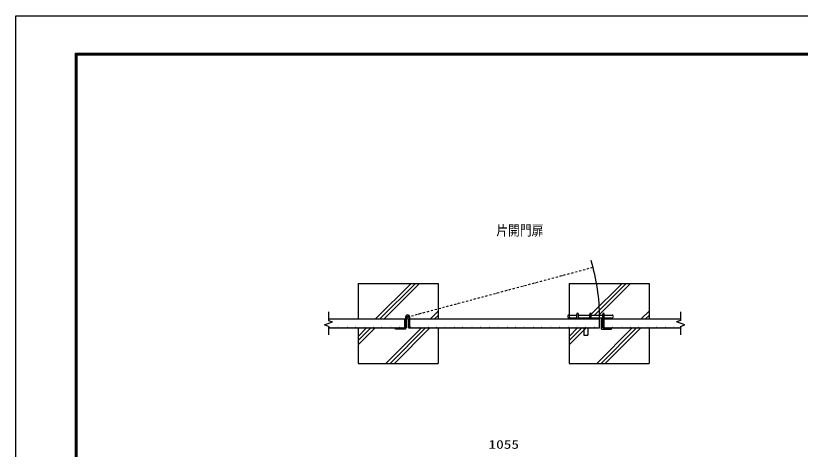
# Model space of a CAD drawing. Units: millimetres, scale not verified. Extents: x -4455 to 4455, y -3150 to 3150.
# Drawn here: x -4455 to -530, y 982 to 3150 of the extents above; entities that cross this region are included whole.
import ezdxf
from ezdxf.enums import TextEntityAlignment as Align

# ---------------------------------------------------------------- set-up
doc = ezdxf.new("R2010")
doc.units = ezdxf.units.MM
doc.header["$LTSCALE"] = 20
doc.linetypes.add('USER1', pattern=[0.26, 0.01, -0.25])
doc.linetypes.add('USER2', pattern=[1.01, 0.5, -0.25, 0.01, -0.25])
for name, color, linetype, lineweight in [('0-0_1', 7, 'Continuous', 25), ('0-3_EXTCNT-L', 1, 'Continuous', 25), ('0-6_WAKU', 7, 'Continuous', 25)]:
    doc.layers.add(name, color=color, linetype=linetype, lineweight=lineweight)
doc.styles.add('ＭＳ ゴシック', font='')
doc.styles.get('ＭＳ ゴシック').set_extended_font_data('MS Gothic')

msp = doc.modelspace()

# ---------------------------------------------------------------- linework, layer by layer
at = {"layer": '0-0_1', "color": 4, "linetype": 'USER2'}
msp.add_line((-2494.41, 1643.7), (-1567.07, 1892.18), dxfattribs=at)
at = {"layer": '0-0_1'}
for p, q in [((-2741.91, 1811.2), (-2341.91, 1811.2)), ((-2741.91, 1811.2), (-2741.91, 1633.7)), ((-2341.91, 1811.2), (-2341.91, 1633.7)), ((-1686.91, 1811.2), (-1286.91, 1811.2)), ((-1686.91, 1811.2), (-1686.91, 1633.7)), ((-1286.91, 1811.2), (-1286.91, 1633.7)), ((-1687.42, 1652.7), (-1648.41, 1652.7)), ((-1648.41, 1633.7), (-1648.41, 1657.93)), ((-1640.41, 1633.7), (-1640.41, 1657.93)), ((-1640.41, 1652.7), (-1583.41, 1652.7)), ((-1583.41, 1633.7), (-1583.41, 1657.93)), ((-1575.41, 1633.7), (-1575.41, 1657.93)), ((-1575.41, 1652.7), (-1518.41, 1652.7)), ((-1518.41, 1633.7), (-1518.41, 1657.93)), ((-1510.41, 1588.7), (-1510.41, 1657.93)), ((-1510.41, 1652.7), (-1471.39, 1652.7)), ((-2889.63, 1633.7), (-2510.41, 1633.7)), ((-2510.41, 1633.7), (-2510.41, 1588.7)), ((-2504.41, 1632.7), (-2510.41, 1632.7)), ((-2504.41, 1643.7), (-2504.41, 1582.71)), ((-2499.41, 1643.7), (-2499.41, 1588.7)), ((-2489.41, 1635.05), (-2489.41, 1588.7)), ((-2484.41, 1643.7), (-2484.41, 1588.7)), ((-2484.41, 1633.7), (-1534.41, 1633.7)), ((-1687.42, 1639.71), (-1648.41, 1639.71)), ((-1640.41, 1639.71), (-1583.41, 1639.71)), ((-1575.41, 1639.71), (-1518.41, 1639.71)), ((-1534.41, 1588.7), (-1534.41, 1633.7)), ((-1524.41, 1633.7), (-1518.41, 1633.7)), ((-1524.41, 1582.72), (-1524.41, 1633.7)), ((-1518.41, 1588.7), (-1518.41, 1633.7)), ((-1510.41, 1639.7), (-1471.19, 1639.71)), ((-1510.41, 1633.7), (-1129.19, 1633.7)), ((-2889.63, 1588.7), (-2510.41, 1588.7)), ((-2741.91, 1588.7), (-2741.91, 1411.2)), ((-2499.41, 1588.7), (-2504.41, 1588.7)), ((-2489.41, 1588.7), (-1534.41, 1588.7)), ((-2341.91, 1588.71), (-2341.91, 1411.21)), ((-1686.91, 1588.7), (-1686.91, 1411.2)), ((-1613.05, 1588.7), (-1613.05, 1553.19)), ((-1593.05, 1588.7), (-1593.05, 1553.19)), ((-1524.41, 1582.72), (-1474.41, 1582.72)), ((-1518.41, 1588.7), (-1129.19, 1588.7)), ((-1474.41, 1582.72), (-1474.41, 1588.7)), ((-1286.91, 1588.71), (-1286.91, 1411.21)), ((-1613.05, 1553.19), (-1593.05, 1553.19)), ((-2741.91, 1411.2), (-2341.91, 1411.2)), ((-1686.91, 1411.2), (-1286.91, 1411.2))]:
    msp.add_line(p, q, dxfattribs=at)
at = {"layer": '0-0_1', "color": 4}
for p, q in [((-2654.41, 1633.7), (-2476.91, 1811.2)), ((-2633.2, 1633.7), (-2455.7, 1811.21)), ((-2611.98, 1633.7), (-2434.48, 1811.21)), ((-1575.41, 1657.71), (-1421.91, 1811.2)), ((-1559.2, 1652.7), (-1400.7, 1811.21)), ((-1537.98, 1652.71), (-1379.48, 1811.21)), ((-2889.63, 1668.71), (-2889.63, 1625.59)), ((-2341.91, 1672.42), (-2380.62, 1633.7)), ((-2341.91, 1651.2), (-2359.41, 1633.7)), ((-1286.91, 1672.42), (-1325.62, 1633.7)), ((-1286.91, 1651.2), (-1304.41, 1633.7)), ((-1129.19, 1668.71), (-1129.19, 1625.59)), ((-2910.76, 1603.51), (-2869.86, 1618.4)), ((-2889.63, 1625.59), (-2869.86, 1618.4)), ((-1129.19, 1625.59), (-1148.96, 1618.4)), ((-1108.06, 1603.51), (-1148.96, 1618.4)), ((-2889.63, 1595.83), (-2910.76, 1603.51)), ((-2889.63, 1595.83), (-2889.63, 1553.7)), ((-2741.91, 1503.78), (-2656.98, 1588.7)), ((-2741.91, 1524.99), (-2678.2, 1588.7)), ((-2741.91, 1546.2), (-2699.41, 1588.7)), ((-2425.62, 1588.71), (-2603.12, 1411.2)), ((-2404.41, 1588.7), (-2581.91, 1411.2)), ((-2383.19, 1588.71), (-2560.69, 1411.2)), ((-1686.91, 1503.78), (-1601.98, 1588.7)), ((-1686.91, 1524.99), (-1623.19, 1588.7)), ((-1686.91, 1546.2), (-1644.41, 1588.7)), ((-1370.62, 1588.71), (-1548.12, 1411.2)), ((-1349.41, 1588.7), (-1526.91, 1411.2)), ((-1328.19, 1588.71), (-1505.69, 1411.2)), ((-1129.19, 1595.83), (-1108.06, 1603.51)), ((-1129.19, 1595.83), (-1129.19, 1553.7))]:
    msp.add_line(p, q, dxfattribs=at)
at = {"layer": '0-0_1', "linetype": 'USER1'}
for p, q in [((-2889.63, 1592.7), (-2510.41, 1592.7)), ((-2484.41, 1592.7), (-1534.41, 1592.7)), ((-1510.41, 1592.7), (-1129.19, 1592.7))]:
    msp.add_line(p, q, dxfattribs=at)
at = {"layer": '0-0_1'}
msp.add_lwpolyline([(-2504.41, 1582.71), (-2554.41, 1582.7), (-2554.41, 1588.7)], dxfattribs=at)
msp.add_circle((-2494.41, 1643.7), 5, dxfattribs=at)
at = {"layer": '0-0_1', "color": 4}
msp.add_arc((-2494.41, 1643.7), 960, 359.76141, 17.06055, dxfattribs=at)
at = {"layer": '0-0_1'}
for centre, radius, start, end in [((-2494.41, 1643.7), 10, 0, 179.99992), ((-1687.62, 1646.21), 6.5, 88.20678, 271.79321), ((-1644.41, 1657.61), 4.02, 4.59605, 175.40387), ((-1579.4, 1657.61), 4.02, 4.59605, 175.40387), ((-1514.41, 1657.61), 4.02, 4.59605, 175.41039), ((-1471.19, 1646.21), 6.5, 268.20886, 91.79516), ((-2494.41, 1643.7), 10, 240.00095, 299.99969), ((-1514.41, 1604.12), 4.02, 184.59613, 355.40396)]:
    msp.add_arc(centre, radius, start, end, dxfattribs=at)
at = {"layer": '0-6_WAKU', "color": 3}
msp.add_lwpolyline([(-4455, 3150), (4455, 3150), (4455, -3150), (-4455, -3150)], close=True, dxfattribs=at)
at = {"layer": '0-6_WAKU'}
for points in [[(-4155, 2962.5), (4155, 2962.5), (4155, -2962.5), (-4155, -2962.5)], [(-4153.13, 2960.62), (4153.12, 2960.62), (4153.12, -2960.63), (-4153.13, -2960.63)], [(-4151.25, 2958.75), (4151.25, 2958.75), (4151.25, -2958.75), (-4151.25, -2958.75)], [(-4149.38, 2956.87), (4149.37, 2956.87), (4149.37, -2956.88), (-4149.38, -2956.88)], [(-4147.5, 2955), (4147.5, 2955), (4147.5, -2955), (-4147.5, -2955)]]:
    msp.add_lwpolyline(points, close=True, dxfattribs=at)

# ---------------------------------------------------------------- texts
at = {"layer": '0-0_1', "color": 4, "style": 'ＭＳ ゴシック', "width": 0.85}
msp.add_text('片開門扉', height=50.88, dxfattribs=at).set_placement((-2051.13, 2035.56), align=Align.BOTTOM_LEFT)
at = {"layer": '0-3_EXTCNT-L', "color": 3, "style": 'ＭＳ ゴシック', "width": 1.3}
msp.add_text('1055', height=43.26, dxfattribs=at).set_placement((-2090, 971.4), align=Align.BOTTOM_LEFT)

doc.saveas('drawing.dxf')
